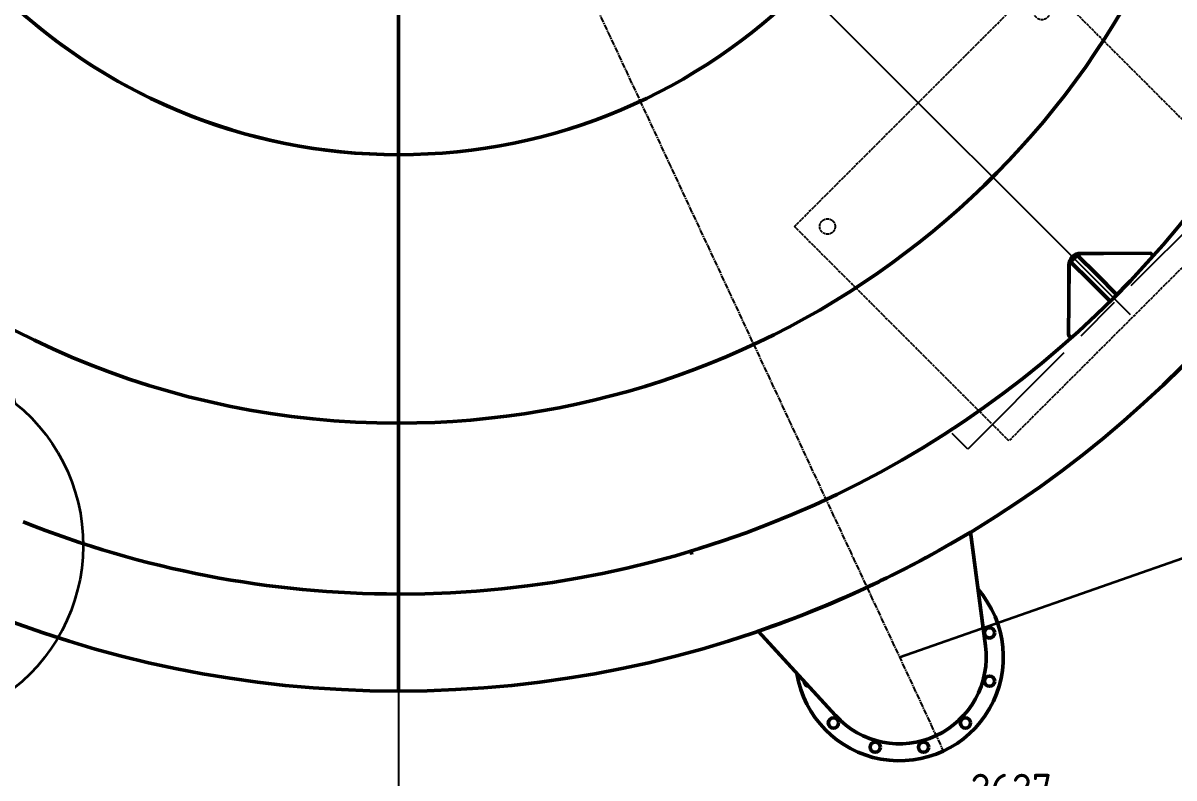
# Model space of a CAD drawing. Header units: millimetres. Extents: x 39335 to 110675, y -13954 to 36506.
# Drawn here: x 51798 to 54265, y 6762 to 8381 of the extents above; entities that cross this region are included whole.
import ezdxf

# ---------------------------------------------------------------- set-up
doc = ezdxf.new("R2010")
doc.units = ezdxf.units.MM
for name, pattern in [('AM_ISO02W050', [7.5, 6, -1.5]), ('AM_ISO08W050', [18, 12, -1.5, 3, -1.5]), ('CHAIN', [0.3543, 0.2362, -0.0295, 0.0591, -0.0295])]:
    doc.linetypes.add(name, pattern=pattern)
for name, color, linetype, lineweight in [('AM_0', 7, 'Continuous', 50), ('AM_3', 6, 'AM_ISO02W050', 25), ('AM_5', 3, 'Continuous', 25), ('AM_6', 2, 'Continuous', 35), ('AM_7', 4, 'AM_ISO08W050', 25), ('PIPING', 6, 'Continuous', 35), ('RED', 1, 'Continuous', 9)]:
    doc.layers.add(name, color=color, linetype=linetype, lineweight=lineweight)
doc.styles.get("Standard").update_dxf_attribs({"font": 'ISOCP.SHX'})
doc.dimstyles.new('AM_ISO$0', dxfattribs={"dimtxt": 3.5, "dimasz": 2.5, "dimexe": 1, "dimexo": 1, "dimgap": 1.5, "dimtad": 1, "dimdsep": 46, "dimtxsty": 'Standard', "dimcen": 0, "dimclrd": 256, "dimclre": 256, "dimclrt": 2, "dimadec": 0, "dimazin": 2, "dimtp": 0.1, "dimtm": 0.1, "dimtfac": 0.71, "dimtmove": 0, "dimatfit": 0, "dimfxl": 0, "dimlwd": -1, "dimlwe": -1, "dimarcsym": 0})

# ---------------------------------------------------------------- blocks, each defined once
blk = doc.blocks.new('*D214')
at = {"layer": 'AM_5', "linetype": 'Continuous', "transparency": 16777216}
for p, q in [((3799371.2, -147440.8), (3799371.2, -149673.1)), ((3796744.2, -149195.8), (3796744.2, -149673.1))]:
    blk.add_line(p, q, dxfattribs=at)
at = {"layer": 'AM_5', "color": 3, "linetype": 'Continuous', "transparency": 16777216}
blk.add_line((3799321.2, -149653.1), (3796794.2, -149653.1), dxfattribs=at)
for points in [[(3796794.2, -149644.7), (3796794.2, -149661.4), (3796744.2, -149653.1)], [(3799321.2, -149644.7), (3799321.2, -149661.4), (3799371.2, -149653.1)]]:
    blk.add_solid(points, dxfattribs=at)
at = {"layer": 'DEFPOINTS', "color": 0, "linetype": 'Continuous', "transparency": 16777216}
for p in [(3799371.2, -147420.8), (3796744.2, -149175.8), (3796744.2, -149653.1)]:
    blk.add_point(p, dxfattribs=at)
at = {"layer": 'AM_5', "color": 2, "linetype": 'Continuous', "lineweight": 25, "transparency": 16777216, "insert": (3798057.7, -149588.1), "char_height": 70, "attachment_point": 5}
blk.add_mtext('2627', dxfattribs=at)
blk = doc.blocks.new('*U216')
at = {"layer": 'AM_3'}
blk.add_line((265.2, 265.2), (-265.2, -265.2), dxfattribs=at)
blk = doc.blocks.new('*U217')
at = {"layer": 'AM_0', "color": 0, "linetype": 'ByBlock', "lineweight": -2, "transparency": 16777216, "rotation": 180}
blk.add_blockref('*U216', (-1642.9, 2303.9), dxfattribs=at)
blk = doc.blocks.new('*U218')
at = {"layer": 'AM_3'}
for p, q in [((-495, -35.4), (35.4, 495)), ((35.4, 495), (495, 35.4)), ((-35.4, -495), (-495, -35.4))]:
    blk.add_line(p, q, dxfattribs=at)
for centre in [(424.3, 35.4), (-424.3, -35.4), (-35.4, -424.3)]:
    blk.add_circle(centre, 16.5, dxfattribs=at)
blk = doc.blocks.new('*U219')
at = {"layer": 'AM_0', "color": 0, "linetype": 'ByBlock', "lineweight": -2, "transparency": 16777216, "rotation": 180}
blk.add_blockref('*U218', (-1413.1, 2074.1), dxfattribs=at)
blk = doc.blocks.new('qwrgfqwefqwe')
at = {"layer": 'AM_0'}
for p, q in [((3796744.23, -148225.77), (3796744.23, -147753.51)), ((3796744.23, -147753.51), (3796744.23, -148225.77)), ((3796744.23, -148801.29), (3796744.23, -148225.77)), ((3796744.23, -148225.77), (3796744.23, -148801.29)), ((3798184.61, -148455.29), (3798198.75, -148441.15)), ((3798184.61, -148455.29), (3798227.03, -148497.72)), ((3798241.18, -148483.57), (3798198.75, -148441.15)), ((3798202.4, -148438.76), (3798209.24, -148437.73)), ((3798205.82, -148437.36), (3798255.4, -148437.36)), ((3798356.07, -148436.56), (3798209.24, -148437.73)), ((3798362.02, -148442.52), (3798356.07, -148436.56)), ((3798356.87, -148437.36), (3798357.69, -148437.36)), ((3798357.69, -148437.36), (3798357.69, -148438.19)), ((3798181.19, -148465.78), (3798180.02, -148612.61)), ((3798180.82, -148511.94), (3798180.82, -148462.36)), ((3798181.19, -148465.78), (3798182.22, -148458.94)), ((3798269.44, -148540.13), (3798227.03, -148497.72)), ((3798241.18, -148483.57), (3798283.59, -148525.98)), ((3798185.98, -148618.56), (3798180.02, -148612.61)), ((3798180.82, -148614.24), (3798180.82, -148613.41)), ((3798181.65, -148614.24), (3798180.82, -148614.24)), ((3796744.23, -149167.77), (3796744.23, -148801.29)), ((3796744.23, -148801.29), (3796744.23, -149167.77)), ((3797970.03, -149034.99), (3798002.09, -149278.51)), ((3797370.77, -149075.22), (3797373.09, -149082.88)), ((3796744.23, -149175.77), (3796744.23, -149167.77)), ((3796744.23, -149167.77), (3796744.23, -149175.77)), ((3796744.23, -149375.77), (3796744.23, -149175.77)), ((3796744.23, -149175.77), (3796744.23, -149375.77)), ((3797680.55, -149428.45), (3797514.6, -149247.36))]:
    blk.add_line(p, q, dxfattribs=at)
for centre in [(3798010.87, -149251.03), (3798010.87, -149354.56), (3797676.26, -149444.21), (3797959.1, -149444.21), (3797765.92, -149495.98), (3797869.44, -149495.98)]:
    blk.add_circle(centre, 11, dxfattribs=at)
for centre, radius, start, end in [((3796744.23, -147000.77), 2375, 90, 270), ((3796744.23, -147000.77), 2375, 270, 90), ((3796744.23, -147000.77), 2167, 90, 231.8058), ((3796744.23, -147000.77), 2167, 270, 90), ((3796744.23, -147000.77), 1800.52, 270, 63.33422), ((3796744.23, -147000.77), 1800.52, 270, 63.33422), ((3796744.23, -147000.77), 1225, 270, 90), ((3796744.23, -147000.77), 1225, 270, 90), ((3796744.23, -147000.77), 1800.52, 180, 270), ((3796744.23, -147000.77), 1800.52, 180, 270), ((3796744.23, -147000.77), 1225, 180, 270), ((3796744.23, -147000.77), 1225, 181.42899, 270), ((3798205.82, -148462.36), 25, 90, 180), ((3796744.23, -147000.77), 2167, 248.1942, 270), ((3796744.23, -147000.77), 2375, 288.92728, 301.07272), ((3797817.68, -149302.79), 222.5, 189.21542, 40.78458), ((3797817.68, -149302.79), 186, 222.5, 7.5), ((3797624.5, -149354.56), 11, 183.90925, 261.09075)]:
    blk.add_arc(centre, radius, start, end, dxfattribs=at)
blk.add_ellipse((3798202.56, -148459.1), major_axis=(15.56, 15.56), ratio=0.8660254, start_param=0.8649372, end_param=2.2766554, dxfattribs=at)
at = {"layer": 'AM_6'}
blk.add_line((3797817.68, -149302.79), (3799597.67, -148680.76), dxfattribs=at)
at = {"layer": 'AM_7', "linetype": 'CHAIN', "ltscale": 14.112334}
for p, q in [((3796744.23, -144615.77), (3796744.23, -149385.77)), ((3796744.23, -149249.33), (3796744.23, -144735.53))]:
    blk.add_line(p, q, dxfattribs=at)
at = {"layer": 'AM_7', "linetype": 'Continuous'}
blk.add_line((3798312.8, -148569.34), (3795121.76, -145378.3), dxfattribs=at)
at = {"layer": 'AM_7'}
blk.add_line((3796744.23, -147000.77), (3797911.71, -149504.45), dxfattribs=at)
at = {"layer": 'AM_7', "ltscale": 33.781765}
for p, q in [((3798600.39, -148220.53), (3797963.99, -148856.93)), ((3797963.99, -148856.93), (3797930.71, -148823.65))]:
    blk.add_line(p, q, dxfattribs=at)
at = {"layer": 'AM_0'}
for name in ['*U219', '*U217']:
    blk.add_blockref(name, (3799500.79, -150418.4), dxfattribs=at)
at = {"layer": 'AM_5', "linetype": 'Continuous', "lineweight": 25}
dim = blk.add_linear_dim(base=(3796744.23, -149653.06), p1=(3799371.23, -147420.77), p2=(3796744.23, -149175.77), dimstyle='AM_ISO$0', override={"dimscale": 20, "dimdec": 0, "dimlfac": 1, "dimclrd": 3, "dimadec": 1}, dxfattribs=at)
dim.commit()
dim.dimension.update_dxf_attribs({"geometry": '*D214', "text_midpoint": (3798057.73, -149588.06)})

msp = doc.modelspace()

# ---------------------------------------------------------------- linework, layer by layer
at = {"layer": 'PIPING', "ltscale": 10}
msp.add_lwpolyline([(48566.05, 7997.6, -0.5205671), (49233.99, 7977.05, -0.5205671), (49899.48, 7915.88, -0.5205671), (50565.45, 7860.14, -0.5205671), (51230.17, 7795.79, -0.5205671), (51781.16, 7566.3, -0.5205671), (51739.36, 6927.33, -0.5205671), (51315.16, 6471.03, -0.5205671), (50678.21, 6427.49, -0.5205671), (50170.51, 6094.34, -0.5205671), (49603.29, 6221.51, -0.5205671), (49061.24, 6549.83, -0.5205671), (48663.05, 7079.49, -0.5205671), (48506.22, 7650.68, -0.5205671)], format="xyb", close=True, dxfattribs=at)

# ---------------------------------------------------------------- block references
at = {"layer": 'RED'}
msp.add_blockref('qwrgfqwefqwe', (-3744140.81, 156324.66), dxfattribs=at)

doc.saveas('drawing.dxf')
